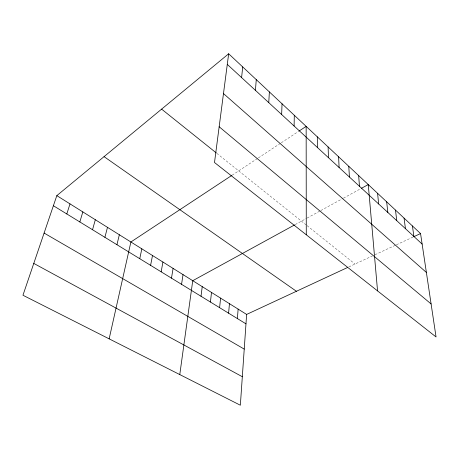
<?xml version="1.0" encoding="UTF-8"?>
<svg xmlns="http://www.w3.org/2000/svg" width="459" height="459" viewBox="0 0 459 459"><rect width="100%" height="100%" fill="white"/><g stroke="black" fill="none" stroke-linecap="round" stroke-linejoin="round"><path stroke-width="0.34" stroke-dasharray="2.29 1.72" d="M232.122 175.212L257.797 158.275M258.388 157.885L280.678 143.179M281.258 142.795L298.643 131.326M295.2 224.583L306.48 218.404M307.111 218.059L320.164 210.911M320.778 210.572L342.775 198.523M343.407 198.179L360.843 188.632M348.823 266.914L372.467 255.921M375.009 254.739L395.761 245.095M396.398 244.796L412.98 237.091M216.791 153.335L306.497 225.18M307.06 225.627L355.014 264.04"/><path stroke-width="0.69" d="M294.11 126.007L294.294 115.266M281.648 114.52L282.044 103.786M268.762 102.632L269.376 91.915M347.583 267.494L246.626 314.426L240.35 405.228L22.95 295.246L56.824 195.637L228.668 53.772L420.553 233.568L436.05 336.958L214.502 162.509L228.668 53.772M255.422 90.331L256.271 79.642M237.378 318.569L238.135 309.108M228.593 313.181L229.454 303.674M219.609 307.673L220.578 298.12M241.6 77.588L242.713 66.934M210.417 302.033L211.507 292.446M201.019 296.273L202.23 286.64M179.779 374.584L192.74 280.696L294.575 224.927M181.557 284.339L183.026 274.62M171.482 278.154L173.089 268.4M161.166 271.826L162.916 262.032M150.598 265.348L152.497 255.514M139.766 258.704L141.825 248.835M109.144 338.851L130.89 241.991L231.52 175.608M116.936 244.704L119.34 234.761M104.899 237.32L107.486 227.343M92.54 229.741L95.323 219.729M79.843 221.955L82.832 211.915M66.802 213.951L70.003 203.888M299.222 130.947L306.153 126.374L306.279 234.773M361.462 188.293L368.261 184.57L377.55 290.897M413.611 236.798L420.553 233.568M33.777 263.403L242.323 376.719M44.098 233.057L244.228 349.098M53.393 205.73L245.978 323.842M56.824 195.637L246.626 314.426M104.061 156.645L296.428 291.276M161.608 109.133L216.235 152.887M219.161 126.759L431.104 303.944M223.481 93.567L426.382 272.445M227.285 64.386L422.125 244.062M412.423 225.948L413.903 236.471M404.063 218.117L405.452 228.68M395.48 210.079L396.765 220.67M386.662 201.811L387.832 212.437M377.591 193.308L378.646 203.962M358.657 175.573L359.46 186.268M348.777 166.313L349.437 177.031M338.599 156.777L339.109 167.506M328.11 146.949L328.466 157.689M317.301 136.822L317.49 147.569"/></g></svg>
